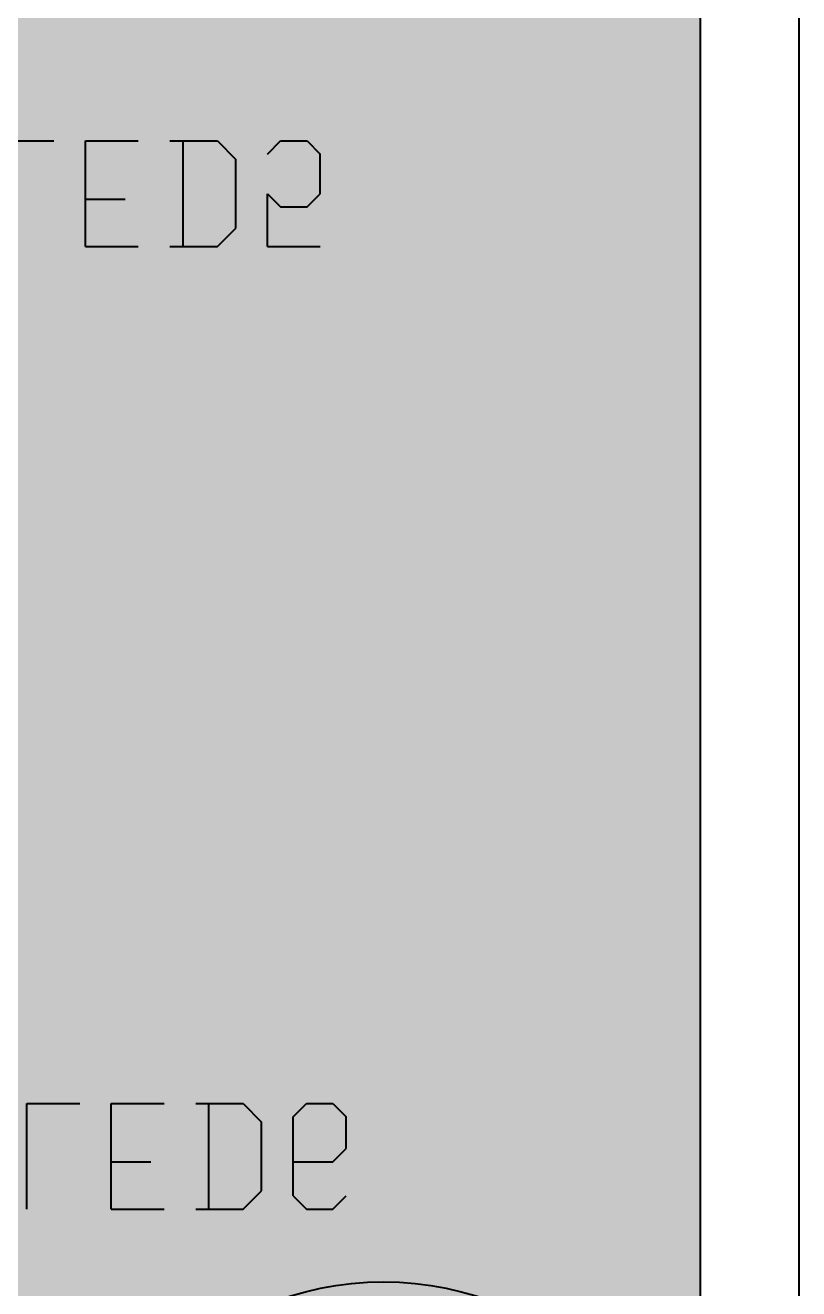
# Model space of a CAD drawing. Header units: millimetres. Extents: x 1.4 to 58.4, y 2.1 to 36.1.
# Drawn here: x 50.91 to 58.36, y 8.99 to 21.15 of the extents above; entities that cross this region are included whole.
import ezdxf

# ---------------------------------------------------------------- set-up
doc = ezdxf.new("R2010")
doc.units = ezdxf.units.MM
for name, color, linetype in [('bottom_copper', 7, 'Continuous'), ('bottom_silk', 7, 'Continuous'), ('outline', 7, 'Continuous'), ('top_silk', 7, 'Continuous')]:
    doc.layers.add(name, color=color, linetype=linetype)

# ---------------------------------------------------------------- blocks, each defined once
blk = doc.blocks.new('Block1567')
at = {"layer": 'bottom_copper', "lineweight": 40}
blk.add_hatch(color=7, dxfattribs=at).paths.add_polyline_path([(8.814, 0), (1.778, 0), (1.778, 32.385), (8.814, 32.385), (8.814, 0)], flags=0)
at = {"layer": 'bottom_copper', "color": 7, "lineweight": 40}
blk.add_lwpolyline([(8.814, 0), (1.778, 0), (1.778, 32.385), (8.814, 32.385), (8.814, 0)], close=True, dxfattribs=at)

msp = doc.modelspace()

# ---------------------------------------------------------------- linework, layer by layer
at = {"layer": 'bottom_copper', "color": 7, "lineweight": 40}
msp.add_line((57.412, 35.373), (57.412, 2.988), dxfattribs=at)
at = {"layer": 'bottom_silk', "color": 7, "lineweight": 40}
for p, q in [((58.36, 36.055), (58.36, 2.055)), ((50.678, 20.039), (51.186, 20.039)), ((51.491, 20.039), (51.999, 20.039)), ((51.491, 19.023), (51.491, 20.039)), ((52.304, 20.039), (52.761, 20.039)), ((52.431, 19.023), (52.431, 20.039)), ((52.761, 20.039), (52.939, 19.861)), ((53.243, 19.912), (53.37, 20.039)), ((53.37, 20.039), (53.624, 20.039)), ((53.624, 20.039), (53.751, 19.912)), ((52.939, 19.201), (52.939, 19.861)), ((53.751, 19.531), (53.751, 19.912)), ((51.491, 19.48), (51.872, 19.48)), ((53.243, 19.023), (53.243, 19.531)), ((53.243, 19.531), (53.37, 19.404)), ((53.624, 19.404), (53.751, 19.531)), ((53.37, 19.404), (53.624, 19.404)), ((52.761, 19.023), (52.939, 19.201)), ((51.491, 19.023), (51.999, 19.023)), ((52.304, 19.023), (52.761, 19.023)), ((53.243, 19.023), (53.751, 19.023)), ((50.927, 9.755), (50.927, 10.771)), ((50.927, 10.771), (51.435, 10.771)), ((51.739, 10.771), (52.247, 10.771)), ((51.739, 9.755), (51.739, 10.771)), ((52.552, 10.771), (53.009, 10.771)), ((52.679, 9.755), (52.679, 10.771)), ((53.009, 10.771), (53.187, 10.593)), ((53.492, 10.644), (53.619, 10.771)), ((53.619, 10.771), (53.873, 10.771)), ((53.873, 10.771), (54, 10.644)), ((53.187, 9.933), (53.187, 10.593)), ((53.492, 9.882), (53.492, 10.644)), ((54, 10.339), (54, 10.644)), ((53.873, 10.212), (54, 10.339)), ((51.739, 10.212), (52.12, 10.212)), ((53.492, 10.212), (53.873, 10.212)), ((53.009, 9.755), (53.187, 9.933)), ((53.492, 9.882), (53.619, 9.755)), ((53.873, 9.755), (54, 9.882)), ((51.739, 9.755), (52.247, 9.755)), ((52.552, 9.755), (53.009, 9.755)), ((53.619, 9.755), (53.873, 9.755))]:
    msp.add_line(p, q, dxfattribs=at)
at = {"layer": 'outline', "color": 7, "lineweight": 40}
msp.add_line((58.36, 36.055), (58.36, 2.055), dxfattribs=at)
at = {"layer": 'top_silk', "color": 7, "lineweight": 40}
msp.add_line((58.36, 36.055), (58.36, 2.055), dxfattribs=at)
msp.add_ellipse((54.36, 6.055), major_axis=(3, 0), ratio=1, dxfattribs=at)

# ---------------------------------------------------------------- block references
at = {"layer": 'bottom_copper'}
msp.add_blockref('Block1567', (48.598, 2.988), dxfattribs=at)

doc.saveas('drawing.dxf')
